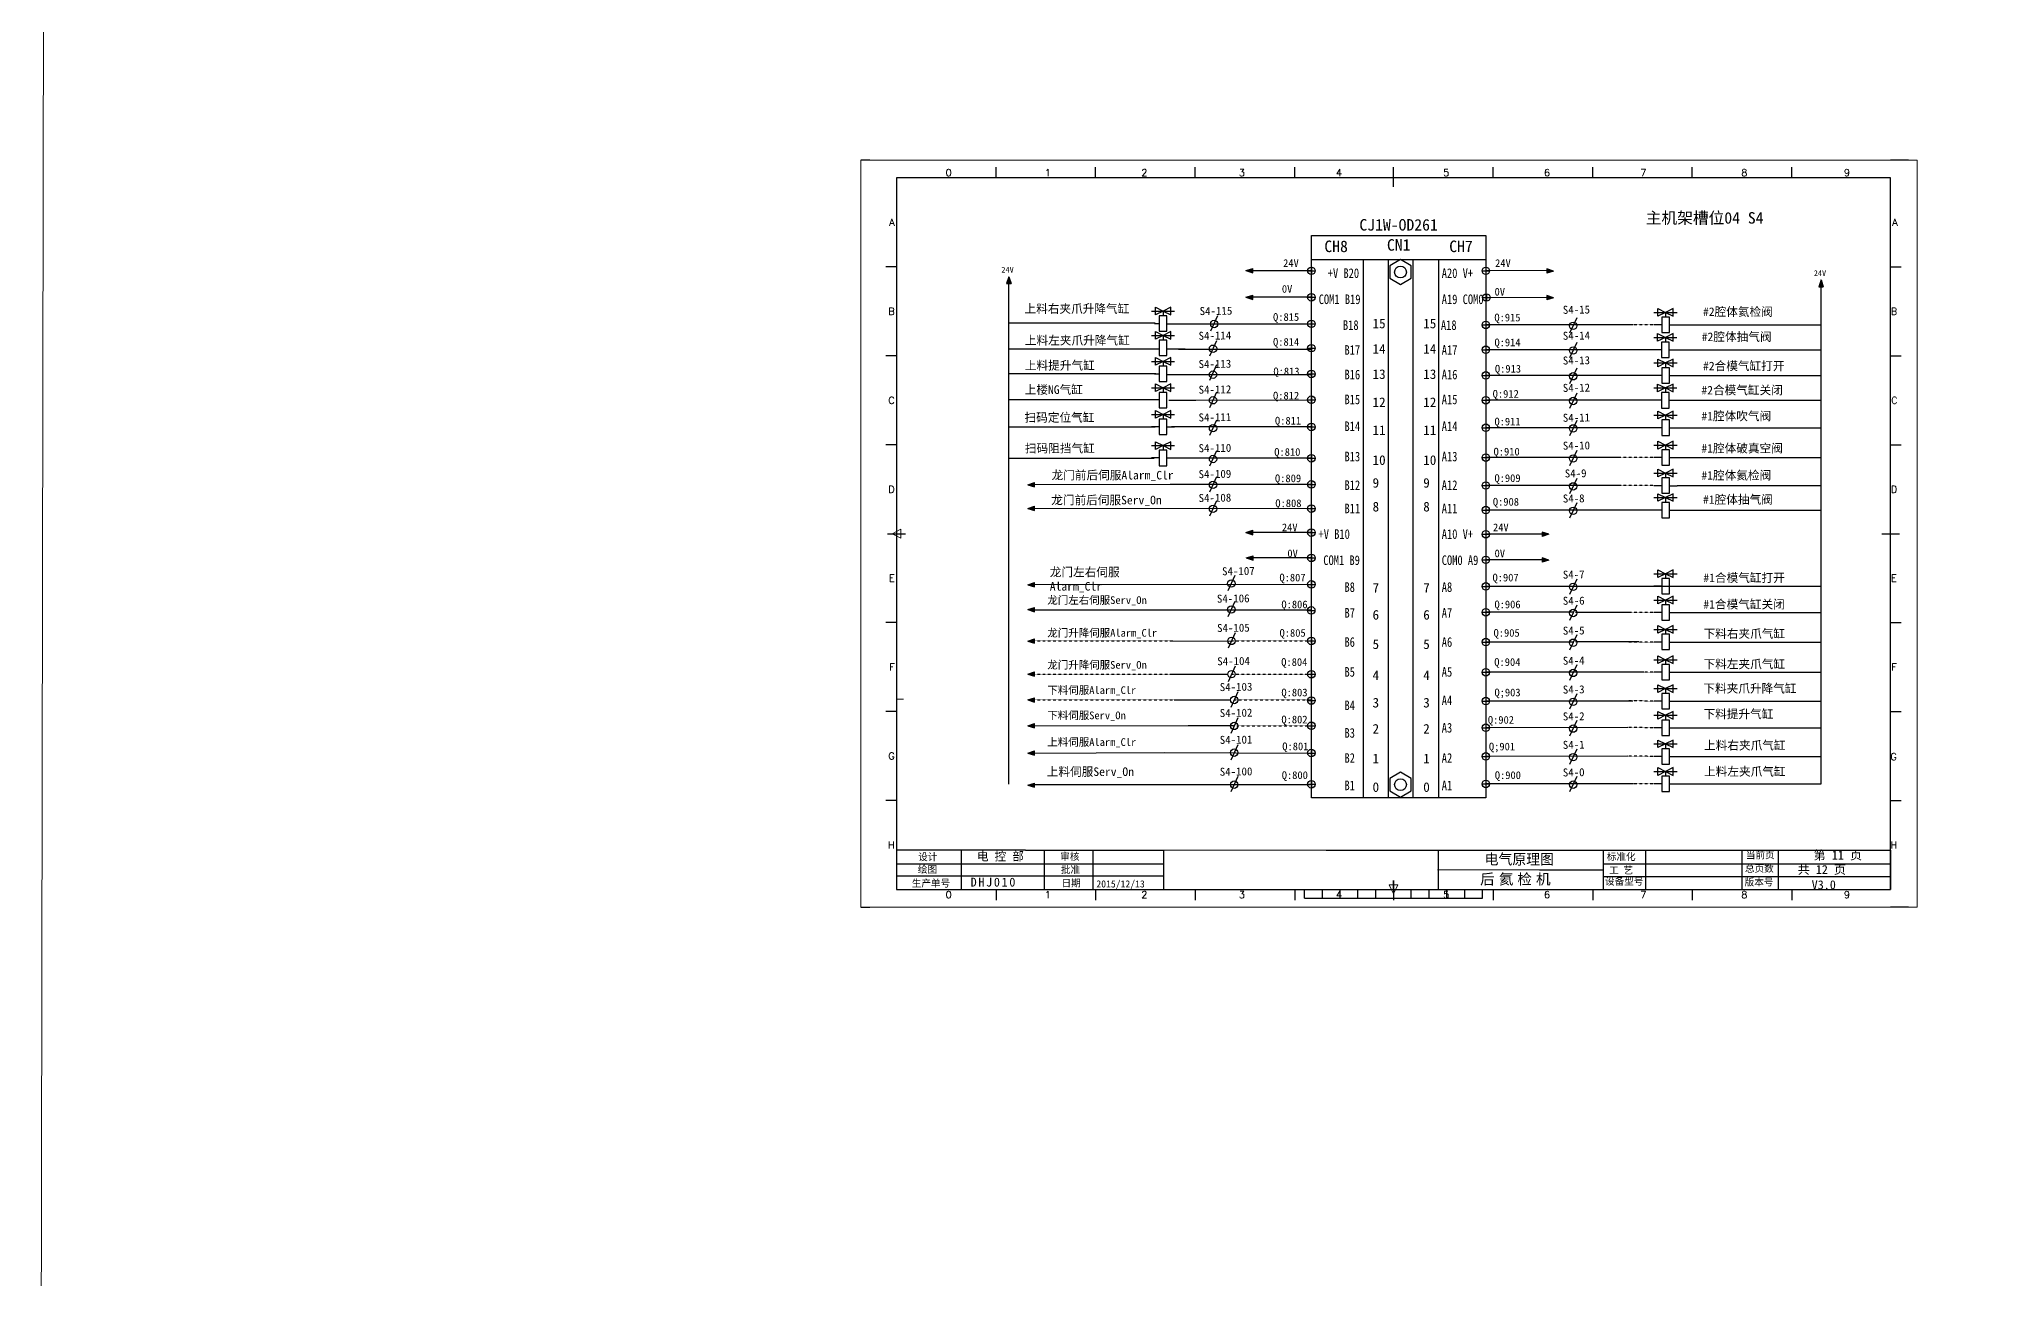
# Model space of a CAD drawing. Extents: x -471 to 3265, y -2399 to 467.
# Drawn here: x -471 to 634, y -1687 to -990 of the extents above; entities that cross this region are included whole.
import ezdxf
from ezdxf.enums import TextEntityAlignment as Align

# ---------------------------------------------------------------- set-up
doc = ezdxf.new("R2010")
doc.units = 0
doc.header["$MEASUREMENT"] = 0
doc.linetypes.add('ACANSTGL', pattern=[0.11811, 0.07874, -0.03937])
doc.layers.add('1', color=3, linetype='Continuous', lineweight=20)
doc.layers.add('AE_BOR', color=1, linetype='Continuous')
doc.layers.add('SYMS', color=7, linetype='Continuous')
doc.styles.add('HZ', font='SimSun.ttf', dxfattribs={"width": 0.8})
doc.styles.add('WD', font='romans.shx', dxfattribs={"bigfont": 'gbcbig.shx'})
doc.styles.add('样式 2', font='NSimSun.ttf')

# ---------------------------------------------------------------- blocks, each defined once
blk = doc.blocks.new('gb_a2_a')
for p, q in [((584, 410), (25, 410)), ((25, 410), (25, 10)), ((584, 10), (584, 410)), ((25, 10), (584, 10))]:
    blk.add_line(p, q)
at = {"lineweight": 9, "ltscale": 0.1}
blk.add_line((25, 116.9), (29, 116.9), dxfattribs=at)
at = {"layer": 'AE_BOR', "lineweight": 30}
for p, q in [((10, 420), (4.9, 420)), ((594, 420), (584, 420)), ((4.9, 0), (10, 0)), ((594, 0), (584, 0))]:
    blk.add_line(p, q, dxfattribs=at)
at = {"layer": 'AE_BOR', "color": 1, "lineweight": 15}
for p, q in [((4.9, 420), (598.9, 420)), ((4.9, 0), (4.9, 420)), ((598.9, 420), (598.9, 0)), ((22.5, 210), (27.5, 212.5)), ((27.5, 207.5), (22.5, 210)), ((27.5, 212.5), (27.5, 207.5)), ((304.5, 7.5), (302, 12.5)), ((302, 12.5), (307, 12.5)), ((307, 12.5), (304.5, 7.5)), ((598.9, 0), (4.9, 0))]:
    blk.add_line(p, q, dxfattribs=at)
at = {"layer": 'AE_BOR'}
for p, q in [((81, 410), (81, 416)), ((137, 410), (137, 416)), ((193, 410), (193, 416)), ((249, 410), (249, 416)), ((304.5, 410), (304.5, 416)), ((360.5, 410), (360.5, 416)), ((416.5, 410), (416.5, 416)), ((472.5, 410), (472.5, 416)), ((528.5, 410), (528.5, 416)), ((25, 360), (19, 360)), ((584, 360), (590, 360)), ((25, 310), (19, 310)), ((584, 310), (590, 310)), ((25, 260), (19, 260)), ((584, 260), (590, 260)), ((25, 160), (19, 160)), ((584, 160), (590, 160)), ((25, 110), (19, 110)), ((584, 110), (590, 110)), ((25, 60), (19, 60)), ((584, 60), (590, 60)), ((81, 10), (81, 4)), ((137, 10), (137, 4)), ((193, 10), (193, 4)), ((249, 10), (249, 4)), ((304.5, 10), (304.5, 4)), ((360.5, 10), (360.5, 4)), ((416.5, 10), (416.5, 4)), ((472.5, 10), (472.5, 4)), ((528.5, 10), (528.5, 4))]:
    blk.add_line(p, q, dxfattribs=at)
at = {"layer": 'AE_BOR', "color": 2, "lineweight": 30}
for p, q in [((304.5, 405), (304.5, 415)), ((20, 210), (30, 210)), ((579, 210), (589, 210)), ((304.5, 10), (304.5, 15)), ((304.5, 15), (304.5, 5)), ((254.5, 5), (254.5, 10)), ((254.5, 5), (354.5, 5)), ((264.5, 5), (264.5, 10)), ((274.5, 5), (274.5, 10)), ((284.5, 5), (284.5, 10)), ((294.5, 5), (294.5, 10)), ((304.5, 10), (304.5, 5)), ((314.5, 5), (314.5, 10)), ((324.5, 5), (324.5, 10)), ((334.5, 5), (334.5, 10)), ((344.5, 5), (344.5, 10)), ((354.5, 5), (354.5, 10))]:
    blk.add_line(p, q, dxfattribs=at)
at = {"layer": 'AE_BOR', "style": 'WD'}
for s, p in [('0', (54.3, 411)), ('1', (110.1, 411)), ('2', (164.4, 411)), ('3', (219.2, 411)), ('4', (273.8, 411)), ('5', (334.1, 411)), ('6', (390.8, 411)), ('7', (445, 411)), ('8', (501.7, 411)), ('9', (559.4, 411)), ('0', (54.3, 5)), ('1', (110.1, 5)), ('2', (164.4, 5)), ('3', (219.2, 5)), ('4', (273.8, 5)), ('5', (334.1, 5)), ('6', (390.8, 5)), ('7', (445, 5)), ('8', (501.7, 5)), ('9', (559.4, 5))]:
    blk.add_text(s, height=4, dxfattribs=at).set_placement(p, align=Align.CENTER)
for s, p in [('A', (24, 385)), ('A', (588, 385)), ('B', (24, 335)), ('B', (587.7, 335)), ('C', (24, 285)), ('C', (587.9, 285)), ('D', (24, 235)), ('D', (587.7, 235)), ('E', (24, 185)), ('E', (587.5, 185)), ('F', (24, 135)), ('F', (587.5, 135)), ('F', (587.5, 135)), ('G', (24, 85)), ('G', (587.5, 84.6)), ('H', (24, 35)), ('H', (587.7, 35))]:
    blk.add_text(s, height=4, dxfattribs=at).set_placement(p, align=Align.MIDDLE_RIGHT)

msp = doc.modelspace()

# ---------------------------------------------------------------- hatches: boundary and pattern name
for points in [[(73.9, -1123.3), (75.2, -1127.1), (72.7, -1127.1)], [(207.2, -1119.8), (211.1, -1118.7), (211.1, -1121.1)], [(380.3, -1120.2), (376.4, -1121.4), (376.4, -1118.9)], [(530.7, -1125.1), (531.9, -1129), (529.5, -1129)], [(207.3, -1134.9), (211.1, -1133.7), (211.1, -1136.1)], [(380.3, -1135.1), (376.4, -1136.4), (376.4, -1133.9)], [(84.7, -1240.3), (88.5, -1239), (88.5, -1241.5)], [(84.7, -1253.6), (88.5, -1252.4), (88.5, -1254.8)], [(207.3, -1267.2), (211.1, -1265.9), (211.1, -1268.4)], [(377.6, -1268.1), (373.8, -1269.4), (373.8, -1266.9)], [(207.5, -1281.3), (211.3, -1280.2), (211.3, -1282.6)], [(377.6, -1282.6), (373.8, -1283.8), (373.8, -1281.4)], [(84.7, -1296.5), (88.5, -1295.2), (88.5, -1297.7)], [(84.7, -1310.5), (88.5, -1309.3), (88.5, -1311.8)], [(84.7, -1328.2), (88.5, -1326.9), (88.5, -1329.4)], [(84.7, -1346.7), (88.5, -1345.5), (88.5, -1347.9)], [(84.7, -1361.3), (88.5, -1360.1), (88.5, -1362.5)], [(84.7, -1375.8), (88.5, -1374.5), (88.5, -1377)], [(84.7, -1391.1), (88.5, -1389.9), (88.5, -1392.3)], [(84.7, -1409.2), (88.5, -1408), (88.5, -1410.4)]]:
    msp.add_hatch(color=256).paths.add_polyline_path(points)

# ---------------------------------------------------------------- linework, layer by layer
for p, q in [((244.1, -1113.7), (342.2, -1113.7)), ((73.9, -1123.3), (72.7, -1127.1)), ((72.7, -1127.1), (75.2, -1127.1)), ((73.9, -1143.9), (73.9, -1123.3)), ((73.9, -1123.3), (75.2, -1127.1)), ((207.2, -1119.8), (211.1, -1118.7)), ((207.2, -1119.8), (211.1, -1121.1)), ((244.1, -1120), (211, -1120)), ((211.1, -1121.1), (211.1, -1118.7)), ((376.6, -1119.9), (342.2, -1120)), ((380.3, -1120.2), (376.4, -1118.9)), ((376.4, -1118.9), (376.4, -1121.4)), ((380.3, -1120.2), (376.4, -1121.4)), ((530.7, -1125.1), (529.5, -1129)), ((530.7, -1145.7), (530.7, -1125.1)), ((530.7, -1125.1), (531.9, -1129)), ((207.3, -1134.9), (211.1, -1133.7)), ((207.3, -1134.9), (211.1, -1136.1)), ((244.1, -1134.9), (210.9, -1134.9)), ((211.1, -1136.1), (211.1, -1133.7)), ((376.7, -1135.1), (342.2, -1135)), ((380.3, -1135.1), (376.4, -1133.9)), ((376.4, -1133.9), (376.4, -1136.4)), ((380.3, -1135.1), (376.4, -1136.4)), ((529.5, -1129), (531.9, -1129)), ((154.2, -1142.7), (167.2, -1142.7)), ((156.4, -1140.5), (160.7, -1142.7)), ((156.4, -1144.8), (156.4, -1140.5)), ((160.7, -1142.7), (156.4, -1144.8)), ((165, -1140.5), (160.7, -1142.7)), ((160.7, -1142.7), (165, -1144.8)), ((160.7, -1142.7), (160.7, -1144.3)), ((160.7, -1144.3), (160.7, -1145.4)), ((165, -1144.8), (165, -1140.5)), ((191.4, -1145.4), (187.4, -1154)), ((393.3, -1146.4), (389.3, -1155)), ((436.7, -1143.4), (449.7, -1143.4)), ((438.9, -1141.2), (443.2, -1143.4)), ((438.9, -1145.5), (438.9, -1141.2)), ((443.2, -1143.4), (438.9, -1145.5)), ((447.5, -1141.2), (443.2, -1143.4)), ((443.2, -1143.4), (443.2, -1145)), ((443.2, -1143.4), (447.5, -1145.5)), ((443.2, -1145), (443.2, -1146.1)), ((447.5, -1145.5), (447.5, -1141.2)), ((154.2, -1156.3), (167.2, -1156.3)), ((156.4, -1154.2), (160.7, -1156.3)), ((156.4, -1158.5), (156.4, -1154.2)), ((160.7, -1156.3), (156.4, -1158.5)), ((165, -1154.2), (160.7, -1156.3)), ((160.7, -1156.3), (165, -1158.5)), ((160.7, -1156.3), (160.7, -1158)), ((160.7, -1158), (160.7, -1159)), ((165, -1158.5), (165, -1154.2)), ((190.8, -1159.3), (186.8, -1168)), ((425.1, -1150.4), (342.2, -1150.4)), ((393.3, -1160.3), (389.3, -1168.9)), ((441.1, -1150.4), (436.7, -1150.4)), ((436.7, -1157.4), (449.6, -1157.4)), ((438.8, -1155.2), (443.2, -1157.4)), ((438.8, -1159.5), (438.8, -1155.2)), ((443.2, -1157.4), (438.8, -1159.5)), ((447.5, -1155.2), (443.2, -1157.4)), ((443.2, -1157.4), (443.2, -1159)), ((443.2, -1157.4), (447.5, -1159.5)), ((443.2, -1159), (443.2, -1160.1)), ((445.4, -1150.4), (449.7, -1150.4)), ((447.5, -1159.5), (447.5, -1155.2)), ((449.7, -1150.4), (530.7, -1150.4)), ((154.2, -1170.9), (167.2, -1170.9)), ((156.4, -1168.8), (160.7, -1170.9)), ((156.4, -1173.1), (156.4, -1168.8)), ((160.7, -1170.9), (156.4, -1173.1)), ((165, -1168.8), (160.7, -1170.9)), ((160.7, -1170.9), (165, -1173.1)), ((160.7, -1170.9), (160.7, -1172.6)), ((165, -1173.1), (165, -1168.8)), ((436.7, -1164.4), (342.2, -1164.4)), ((441, -1164.4), (436.7, -1164.4)), ((438.9, -1169.7), (443.2, -1171.8)), ((438.9, -1174), (438.9, -1169.7)), ((447.5, -1169.7), (443.2, -1171.8)), ((445.3, -1164.4), (530.7, -1164.4)), ((445.3, -1164.4), (449.6, -1164.4)), ((447.5, -1174), (447.5, -1169.7)), ((160.7, -1172.6), (160.7, -1173.6)), ((190.8, -1172.9), (186.8, -1181.6)), ((436.7, -1178.8), (342.2, -1178.8)), ((393.3, -1174.8), (389.3, -1183.5)), ((436.7, -1171.8), (449.7, -1171.8)), ((441.1, -1178.8), (436.7, -1178.8)), ((443.2, -1171.8), (438.9, -1174)), ((443.2, -1171.8), (443.2, -1173.4)), ((443.2, -1171.8), (447.5, -1174)), ((443.2, -1173.4), (443.2, -1174.5)), ((445.4, -1178.8), (530.7, -1178.8)), ((445.4, -1178.8), (449.7, -1178.8)), ((154.2, -1185.7), (167.2, -1185.7)), ((156.4, -1183.5), (160.7, -1185.7)), ((156.4, -1187.8), (156.4, -1183.5)), ((160.7, -1185.7), (156.4, -1187.8)), ((165, -1183.5), (160.7, -1185.7)), ((160.7, -1185.7), (165, -1187.8)), ((160.7, -1185.7), (160.7, -1187.3)), ((160.7, -1187.3), (160.7, -1188.4)), ((165, -1187.8), (165, -1183.5)), ((190.8, -1188.3), (186.8, -1197)), ((436.7, -1192.8), (342.2, -1192.8)), ((393.3, -1188.8), (389.3, -1197.4)), ((436.7, -1185.8), (449.6, -1185.8)), ((441, -1192.8), (436.7, -1192.8)), ((438.8, -1183.7), (443.2, -1185.8)), ((438.8, -1188), (438.8, -1183.7)), ((443.2, -1185.8), (438.8, -1188)), ((447.5, -1183.7), (443.2, -1185.8)), ((443.2, -1185.8), (443.2, -1187.4)), ((443.2, -1185.8), (447.5, -1188)), ((443.2, -1187.4), (443.2, -1188.5)), ((445.3, -1192.8), (530.7, -1192.8)), ((445.3, -1192.8), (449.6, -1192.8)), ((447.5, -1188), (447.5, -1183.7)), ((154.2, -1200.7), (167.2, -1200.7)), ((156.4, -1198.6), (160.7, -1200.7)), ((156.4, -1202.9), (156.4, -1198.6)), ((160.7, -1200.7), (156.4, -1202.9)), ((165, -1198.6), (160.7, -1200.7)), ((160.7, -1200.7), (165, -1202.9)), ((160.7, -1200.7), (160.7, -1202.3)), ((160.7, -1202.3), (160.7, -1203.4)), ((165, -1202.9), (165, -1198.6)), ((190.8, -1204), (186.8, -1212.6)), ((393.3, -1204.1), (389.3, -1212.8)), ((436.7, -1201.1), (449.7, -1201.1)), ((438.9, -1199), (443.2, -1201.1)), ((438.9, -1203.3), (438.9, -1199)), ((443.2, -1201.1), (438.9, -1203.3)), ((447.5, -1199), (443.2, -1201.1)), ((443.2, -1201.1), (443.2, -1202.8)), ((443.2, -1201.1), (447.5, -1203.3)), ((443.2, -1202.8), (443.2, -1203.8)), ((447.5, -1203.3), (447.5, -1199)), ((158.5, -1207.7), (154.2, -1207.7)), ((162.8, -1207.7), (167.2, -1207.7)), ((244.1, -1207.7), (169.1, -1207.7)), ((429.8, -1208.2), (342.2, -1208.2)), ((436.7, -1208.2), (425.6, -1208.2)), ((441.1, -1208.2), (436.7, -1208.2)), ((445.4, -1208.2), (449.7, -1208.2)), ((449.7, -1208.2), (530.7, -1208.2)), ((154.2, -1218.2), (167.2, -1218.2)), ((158.5, -1225.2), (154.2, -1225.2)), ((156.4, -1216.1), (160.7, -1218.2)), ((156.4, -1220.4), (156.4, -1216.1)), ((160.7, -1218.2), (156.4, -1220.4)), ((165, -1216.1), (160.7, -1218.2)), ((160.7, -1218.2), (165, -1220.4)), ((160.7, -1218.2), (160.7, -1219.8)), ((160.7, -1219.8), (160.7, -1220.9)), ((162.8, -1225.2), (167.2, -1225.2)), ((165, -1220.4), (165, -1216.1)), ((190.8, -1221.3), (186.8, -1229.9)), ((417.8, -1225), (342.2, -1225)), ((393.3, -1221), (389.3, -1229.6)), ((436.7, -1218), (449.7, -1218)), ((441.1, -1225), (436.7, -1225)), ((438.9, -1215.8), (443.2, -1218)), ((438.9, -1220.2), (438.9, -1215.8)), ((443.2, -1218), (438.9, -1220.2)), ((447.5, -1215.8), (443.2, -1218)), ((443.2, -1218), (443.2, -1219.6)), ((443.2, -1218), (447.5, -1220.2)), ((443.2, -1219.6), (443.2, -1220.7)), ((445.4, -1225), (449.7, -1225)), ((447.5, -1220.2), (447.5, -1215.8)), ((449.7, -1225), (530.7, -1225)), ((190.8, -1235.8), (186.8, -1244.5)), ((393.3, -1236.7), (389.3, -1245.3)), ((436.7, -1233.7), (449.7, -1233.7)), ((438.9, -1231.6), (443.2, -1233.7)), ((438.9, -1235.9), (438.9, -1231.6)), ((443.2, -1233.7), (438.9, -1235.9)), ((447.5, -1231.6), (443.2, -1233.7)), ((443.2, -1233.7), (447.5, -1235.9)), ((443.2, -1233.7), (443.2, -1235.4)), ((443.2, -1235.4), (443.2, -1236.4)), ((447.5, -1235.9), (447.5, -1231.6)), ((84.7, -1240.3), (88.5, -1239)), ((84.7, -1240.3), (88.5, -1241.5)), ((88.5, -1241.5), (88.5, -1239)), ((244.1, -1240.1), (164.6, -1240.1)), ((418.2, -1240.7), (342.2, -1240.7)), ((441.1, -1240.8), (436.7, -1240.8)), ((436.7, -1247.5), (449.7, -1247.5)), ((438.9, -1245.3), (443.2, -1247.5)), ((438.9, -1249.6), (438.9, -1245.3)), ((443.2, -1247.5), (438.9, -1249.6)), ((447.5, -1245.3), (443.2, -1247.5)), ((443.2, -1247.5), (447.5, -1249.6)), ((443.2, -1247.5), (443.2, -1249.1)), ((445.4, -1240.8), (449.7, -1240.8)), ((447.5, -1249.6), (447.5, -1245.3)), ((449.7, -1240.7), (530.7, -1240.7)), ((84.7, -1253.6), (88.5, -1252.4)), ((84.7, -1253.6), (88.5, -1254.8)), ((88.5, -1254.8), (88.5, -1252.4)), ((190.8, -1249.3), (186.8, -1257.9)), ((421.4, -1254.5), (342.2, -1254.5)), ((393.3, -1250.4), (389.3, -1259)), ((441.1, -1254.5), (436.7, -1254.5)), ((443.2, -1249.1), (443.2, -1250.2)), ((445.4, -1254.5), (449.7, -1254.5)), ((449.7, -1254.5), (530.7, -1254.5)), ((207.3, -1267.2), (211.1, -1265.9)), ((207.3, -1267.2), (211.1, -1268.4)), ((244.1, -1267.2), (211, -1267.2)), ((211.1, -1268.4), (211.1, -1265.9)), ((374, -1268.1), (342.2, -1268.1)), ((377.6, -1268.1), (373.8, -1266.9)), ((373.8, -1266.9), (373.8, -1269.4)), ((377.6, -1268.1), (373.8, -1269.4)), ((207.5, -1281.3), (211.3, -1280.2)), ((207.5, -1281.3), (211.3, -1282.6)), ((211.3, -1282.6), (211.3, -1280.2)), ((244.1, -1281.4), (211.3, -1281.4)), ((377.6, -1282.6), (373.8, -1281.4)), ((373.8, -1281.4), (373.8, -1283.8)), ((201.1, -1291.3), (197.1, -1300)), ((374, -1282.5), (342.2, -1282.5)), ((377.6, -1282.6), (373.8, -1283.8)), ((436.7, -1290.3), (449.7, -1290.3)), ((438.9, -1288.1), (443.2, -1290.3)), ((438.9, -1292.4), (438.9, -1288.1)), ((443.2, -1290.3), (438.9, -1292.4)), ((447.5, -1288.1), (443.2, -1290.3)), ((443.2, -1290.3), (447.5, -1292.4)), ((443.2, -1290.3), (443.2, -1291.9)), ((443.2, -1291.9), (443.2, -1293)), ((447.5, -1292.4), (447.5, -1288.1)), ((84.7, -1296.5), (88.5, -1295.2)), ((84.7, -1296.5), (88.5, -1297.7)), ((88.5, -1297.7), (88.5, -1295.2)), ((422.8, -1297.4), (342.2, -1297.4)), ((393.3, -1293.3), (389.3, -1301.9)), ((530.5, -1297.4), (421.6, -1297.4)), ((441.1, -1297.3), (436.7, -1297.3)), ((438.9, -1303), (443.2, -1305.1)), ((438.9, -1307.3), (438.9, -1303)), ((447.5, -1303), (443.2, -1305.1)), ((445.4, -1297.3), (449.7, -1297.3)), ((447.5, -1307.3), (447.5, -1303)), ((84.7, -1310.5), (88.5, -1309.3)), ((84.7, -1310.5), (88.5, -1311.8)), ((88.5, -1311.8), (88.5, -1309.3)), ((201.1, -1305.9), (197.1, -1314.5)), ((391.6, -1312), (342.2, -1312)), ((393.3, -1307.9), (389.3, -1316.6)), ((436.7, -1305.1), (449.7, -1305.1)), ((441.1, -1312.2), (436.7, -1312.2)), ((443.2, -1305.1), (438.9, -1307.3)), ((443.2, -1305.1), (447.5, -1307.3)), ((443.2, -1305.1), (443.2, -1306.8)), ((443.2, -1306.8), (443.2, -1307.8)), ((445.4, -1312.2), (449.7, -1312.2)), ((449.7, -1312.2), (530.7, -1312.2)), ((201.3, -1323.5), (197.3, -1332.1)), ((393.3, -1324.7), (389.3, -1333.3)), ((436.7, -1321.6), (449.7, -1321.6)), ((438.9, -1319.5), (443.2, -1321.6)), ((438.9, -1323.8), (438.9, -1319.5)), ((443.2, -1321.6), (438.9, -1323.8)), ((447.5, -1319.5), (443.2, -1321.6)), ((443.2, -1321.6), (447.5, -1323.8)), ((443.2, -1321.6), (443.2, -1323.3)), ((443.2, -1323.3), (443.2, -1324.3)), ((447.5, -1323.8), (447.5, -1319.5)), ((84.7, -1328.2), (88.5, -1326.9)), ((84.7, -1328.2), (88.5, -1329.4)), ((88.5, -1329.4), (88.5, -1326.9)), ((166.2, -1328.1), (199.2, -1328.3)), ((391.6, -1328.7), (342.2, -1328.7)), ((441.1, -1328.7), (436.7, -1328.7)), ((438.9, -1336.5), (443.2, -1338.7)), ((438.9, -1340.8), (438.9, -1336.5)), ((447.5, -1336.5), (443.2, -1338.7)), ((445.4, -1328.7), (449.7, -1328.7)), ((447.5, -1340.8), (447.5, -1336.5)), ((449.7, -1328.7), (530.7, -1328.7)), ((84.7, -1346.7), (88.5, -1345.5)), ((84.7, -1346.7), (88.5, -1347.9)), ((88.5, -1347.9), (88.5, -1345.5)), ((165.6, -1346.7), (197.3, -1346.7)), ((201.2, -1342.3), (197.3, -1351)), ((431.1, -1345.7), (342.2, -1345.7)), ((393.3, -1341.6), (389.3, -1350.3)), ((436.7, -1338.7), (449.7, -1338.7)), ((441.1, -1345.7), (436.7, -1345.7)), ((443.2, -1338.7), (438.9, -1340.8)), ((443.2, -1338.7), (447.5, -1340.8)), ((443.2, -1338.7), (443.2, -1340.3)), ((443.2, -1340.3), (443.2, -1341.4)), ((445.4, -1345.7), (449.7, -1345.7)), ((449.7, -1345.7), (530.7, -1345.7)), ((202.7, -1356.8), (198.8, -1365.5)), ((393.3, -1357.8), (389.3, -1366.5)), ((436.7, -1354.9), (449.7, -1354.9)), ((438.9, -1352.7), (443.2, -1354.9)), ((438.9, -1357.1), (438.9, -1352.7)), ((443.2, -1354.9), (438.9, -1357.1)), ((447.5, -1352.7), (443.2, -1354.9)), ((443.2, -1354.9), (447.5, -1357.1)), ((443.2, -1354.9), (443.2, -1356.5)), ((443.2, -1356.5), (443.2, -1357.6)), ((447.5, -1357.1), (447.5, -1352.7)), ((84.7, -1361.3), (88.5, -1360.1)), ((84.7, -1361.3), (88.5, -1362.5)), ((88.5, -1362.5), (88.5, -1360.1)), ((167, -1361.3), (198.8, -1361.2)), ((424.8, -1361.9), (342.2, -1361.9)), ((441.1, -1361.9), (436.7, -1361.9)), ((436.7, -1369.9), (449.7, -1369.9)), ((438.9, -1367.8), (443.2, -1369.9)), ((438.9, -1372.1), (438.9, -1367.8)), ((443.2, -1369.9), (438.9, -1372.1)), ((447.5, -1367.8), (443.2, -1369.9)), ((443.2, -1369.9), (447.5, -1372.1)), ((443.2, -1369.9), (443.2, -1371.5)), ((445.4, -1361.9), (449.7, -1361.9)), ((447.5, -1372.1), (447.5, -1367.8)), ((449.7, -1361.9), (530.7, -1361.9)), ((84.7, -1375.8), (88.5, -1374.5)), ((84.7, -1375.8), (88.5, -1377)), ((84.9, -1375.8), (174.8, -1375.7)), ((88.5, -1377), (88.5, -1374.5)), ((174.8, -1375.7), (200.3, -1375.7)), ((202.7, -1371.4), (198.8, -1380.1)), ((422.1, -1376.8), (342.2, -1376.9)), ((393.3, -1372.9), (389.3, -1381.6)), ((441.1, -1376.9), (436.7, -1376.9)), ((443.2, -1371.5), (443.2, -1372.6)), ((445.4, -1376.9), (449.7, -1376.9)), ((449.7, -1376.9), (530.7, -1376.9)), ((84.7, -1391.1), (88.5, -1389.9)), ((84.7, -1391.1), (88.5, -1392.3)), ((84.8, -1391.1), (161.3, -1390.9)), ((88.5, -1392.3), (88.5, -1389.9)), ((161.3, -1390.9), (241.9, -1391.1)), ((202.7, -1386.5), (198.8, -1395.1)), ((393.3, -1388.9), (389.3, -1397.6)), ((436.7, -1386), (449.7, -1386)), ((438.9, -1383.8), (443.2, -1386)), ((438.9, -1388.1), (438.9, -1383.8)), ((443.2, -1386), (438.9, -1388.1)), ((447.5, -1383.8), (443.2, -1386)), ((443.2, -1386), (447.5, -1388.1)), ((443.2, -1386), (443.2, -1387.6)), ((443.2, -1387.6), (443.2, -1388.7)), ((447.5, -1388.1), (447.5, -1383.8)), ((422.1, -1392.9), (342.2, -1393)), ((441.1, -1393), (436.7, -1393)), ((436.7, -1401.5), (449.7, -1401.5)), ((438.9, -1399.3), (443.2, -1401.5)), ((438.9, -1403.7), (438.9, -1399.3)), ((443.2, -1401.5), (438.9, -1403.7)), ((447.5, -1399.3), (443.2, -1401.5)), ((443.2, -1401.5), (447.5, -1403.7)), ((443.2, -1401.5), (443.2, -1403.1)), ((443.2, -1403.1), (443.2, -1404.2)), ((445.4, -1393), (449.7, -1393)), ((447.5, -1403.7), (447.5, -1399.3)), ((449.7, -1393), (530.7, -1393)), ((84.7, -1409.2), (88.5, -1408)), ((84.7, -1409.2), (88.5, -1410.4)), ((88.5, -1410.4), (88.5, -1408)), ((88.5, -1408.9), (243.3, -1408.9)), ((202.7, -1404.4), (198.8, -1413)), ((425.2, -1408.5), (342.2, -1408.5)), ((393.3, -1404.4), (389.3, -1413)), ((441.1, -1408.5), (436.7, -1408.5)), ((445.4, -1408.5), (449.7, -1408.5)), ((449.7, -1408.5), (530.7, -1408.5)), ((83.3, -1445.8), (10.8, -1445.8)), ((10.8, -1445.8), (10.8, -1467.8)), ((47.1, -1445.8), (47.1, -1467.8)), ((83.3, -1445.8), (160.9, -1445.8)), ((93.9, -1445.8), (93.9, -1467.8)), ((121.3, -1445.8), (121.3, -1467.8)), ((160.9, -1445.8), (160.9, -1467.8)), ((252.4, -1445.8), (372.3, -1445.8)), ((315.4, -1445.8), (315.4, -1467.8)), ((372.3, -1445.8), (509.8, -1445.8)), ((408.1, -1445.8), (408.1, -1467.8)), ((509.8, -1445.8), (569.8, -1445.8)), ((372.3, -1456.8), (408, -1456.8)), ((10.8, -1467.8), (569.8, -1467.8))]:
    msp.add_line(p, q)
at = {"lineweight": -3}
for p, q in [((241.9, -1120), (246.2, -1120)), ((244.1, -1117.8), (244.1, -1122.1)), ((340.1, -1120), (344.4, -1120)), ((342.2, -1117.8), (342.2, -1122.1)), ((241.9, -1134.9), (246.2, -1134.9)), ((244.1, -1132.8), (244.1, -1137)), ((340.4, -1135), (344.6, -1135)), ((342.5, -1132.9), (342.5, -1137.1)), ((73.9, -1408.7), (73.9, -1143.9)), ((244.1, -1147.7), (244.1, -1152)), ((342.2, -1148.3), (342.2, -1152.5)), ((530.7, -1408.5), (530.7, -1144.8)), ((241.9, -1149.8), (246.2, -1149.8)), ((340.1, -1150.4), (344.4, -1150.4)), ((241.9, -1163.5), (246.2, -1163.5)), ((244.1, -1161.4), (244.1, -1165.6)), ((340.1, -1164.4), (344.4, -1164.4)), ((342.2, -1162.3), (342.2, -1166.5)), ((241.9, -1178), (246.2, -1178)), ((244.1, -1175.9), (244.1, -1180.1)), ((340.1, -1178.8), (344.4, -1178.8)), ((342.2, -1176.7), (342.2, -1181)), ((241.9, -1192.5), (246.2, -1192.5)), ((244.1, -1190.4), (244.1, -1194.7)), ((340.1, -1192.8), (344.4, -1192.8)), ((342.2, -1190.7), (342.2, -1195)), ((241.9, -1207.8), (246.2, -1207.8)), ((244.1, -1205.7), (244.1, -1210)), ((340.1, -1208.2), (344.4, -1208.2)), ((342.2, -1206), (342.2, -1210.3)), ((241.9, -1225.4), (246.2, -1225.4)), ((244.1, -1223.3), (244.1, -1227.5)), ((340.1, -1225), (344.4, -1225)), ((342.2, -1222.9), (342.2, -1227.1)), ((241.9, -1240.1), (246.2, -1240.1)), ((244.1, -1237.9), (244.1, -1242.2)), ((340.1, -1240.7), (344.4, -1240.7)), ((342.2, -1238.6), (342.2, -1242.9)), ((241.9, -1253.7), (246.2, -1253.7)), ((244.1, -1251.6), (244.1, -1255.8)), ((340.1, -1254.5), (344.4, -1254.5)), ((342.2, -1252.3), (342.2, -1256.6)), ((241.9, -1267.2), (246.2, -1267.2)), ((244.1, -1265), (244.1, -1269.3)), ((340.1, -1268.1), (344.4, -1268.1)), ((342.2, -1266), (342.2, -1270.2)), ((241.9, -1281.4), (246.2, -1281.4)), ((244.1, -1279.3), (244.1, -1283.5)), ((342.2, -1280.4), (342.2, -1284.7)), ((340.1, -1282.5), (344.4, -1282.5)), ((241.9, -1296.3), (246.2, -1296.3)), ((244.1, -1294.2), (244.1, -1298.4)), ((340.1, -1297.4), (344.4, -1297.4)), ((342.2, -1295.2), (342.2, -1299.5)), ((241.9, -1310.9), (246.1, -1310.9)), ((244, -1308.8), (244, -1313)), ((340.1, -1312), (344.4, -1312)), ((342.2, -1309.9), (342.2, -1314.1)), ((244.1, -1326), (244.1, -1330.2)), ((241.9, -1328.1), (246.2, -1328.1)), ((340.1, -1328.7), (344.4, -1328.7)), ((342.2, -1326.5), (342.2, -1330.8)), ((241.9, -1346.8), (246.2, -1346.8)), ((244.1, -1344.7), (244.1, -1348.9)), ((340.1, -1345.7), (344.4, -1345.7)), ((342.2, -1343.6), (342.2, -1347.8)), ((241.9, -1361.6), (246.2, -1361.6)), ((244.1, -1359.5), (244.1, -1363.7)), ((340.1, -1361.9), (344.4, -1361.9)), ((342.2, -1359.8), (342.2, -1364)), ((241.9, -1375.8), (246.2, -1375.8)), ((244.1, -1373.7), (244.1, -1378)), ((340.1, -1376.9), (344.4, -1376.9)), ((342.2, -1374.8), (342.2, -1379.1)), ((241.9, -1391.1), (246.2, -1391.1)), ((244.1, -1389), (244.1, -1393.2)), ((342.2, -1390.9), (342.2, -1395.1)), ((340.1, -1393), (344.4, -1393)), ((241.9, -1408.7), (246.2, -1408.7)), ((244.1, -1406.6), (244.1, -1410.8)), ((340.1, -1408.5), (344.4, -1408.5)), ((342.2, -1406.4), (342.2, -1410.6))]:
    msp.add_line(p, q, dxfattribs=at)
at = {"lineweight": -3, "ltscale": 0.5}
for p, q in [((156.2, -1149.5), (74, -1149.5)), ((155.9, -1149.7), (158.3, -1149.7)), ((162.9, -1149.8), (243.6, -1149.8)), ((158.6, -1164.1), (74, -1164.1)), ((173.1, -1164), (162.9, -1164)), ((169.4, -1164), (243.9, -1164)), ((156.7, -1178), (73.9, -1178)), ((155.9, -1178), (158.3, -1178)), ((162.9, -1178.3), (244.1, -1178.3)), ((242, -1177.9), (242.2, -1177.9)), ((158.5, -1192.6), (73.6, -1192.6)), ((164, -1192.7), (179.1, -1192.7)), ((73.9, -1207.8), (156.3, -1207.8)), ((243.8, -1207.7), (165.5, -1207.7)), ((74.1, -1225.4), (155.7, -1225.4)), ((243.8, -1225.4), (165.6, -1225.4)), ((88.6, -1240.1), (167.2, -1240)), ((436.7, -1254.5), (418.7, -1254.5)), ((244, -1310.8), (88.4, -1310.8)), ((392.6, -1312), (422.5, -1312)), ((392.7, -1328.5), (428.2, -1328.5))]:
    msp.add_line(p, q, dxfattribs=at)
at = {"linetype": 'ACANSTGL'}
for p, q in [((436.7, -1150.4), (423.8, -1150.4)), ((436.7, -1225), (412.6, -1225)), ((436.7, -1240.7), (418.3, -1240.7)), ((436.7, -1312.2), (421.5, -1312.2)), ((88.5, -1328.1), (166.2, -1328.1)), ((199.2, -1328.1), (244.1, -1328.1)), ((436.7, -1328.7), (421.5, -1328.7)), ((88.5, -1346.7), (165.6, -1346.7)), ((199.2, -1346.8), (244.1, -1346.8)), ((436.7, -1345.7), (422.1, -1345.6)), ((88.5, -1361.3), (167, -1361.3)), ((200.7, -1361.3), (244.1, -1361.3)), ((436.7, -1361.9), (422.1, -1361.8)), ((202.2, -1375.8), (244.1, -1375.8)), ((436.7, -1376.9), (422.1, -1376.8)), ((436.7, -1393), (422.1, -1392.9)), ((436.7, -1408.5), (422.1, -1408.4))]:
    msp.add_line(p, q, dxfattribs=at)
at = {"lineweight": 0}
for p, q in [((173.1, -1192.7), (244.1, -1192.7)), ((74, -1253.5), (74, -1257.2)), ((241.9, -1253.7), (87.8, -1253.7)), ((242.1, -1296.4), (88.6, -1296.4))]:
    msp.add_line(p, q, dxfattribs=at)
at = {"lineweight": 9, "ltscale": 0.1}
for p, q in [((160.9, -1445.8), (252.4, -1445.8)), ((315.1, -1456.8), (372.3, -1456.8))]:
    msp.add_line(p, q, dxfattribs=at)
at = {"color": 0, "ltscale": 2}
for p, q in [((432, -1445.8), (432, -1467.8)), ((506.5, -1445.8), (506.5, -1467.8)), ((10.8, -1453.5), (160.9, -1453.4)), ((408.2, -1453.5), (569.8, -1453.5)), ((10.8, -1460.2), (160.9, -1460.2)), ((408, -1460.5), (569.8, -1460.5))]:
    msp.add_line(p, q, dxfattribs=at)
at = {"color": 0}
for p, q in [((486.1, -1445.8), (486.1, -1467.8)), ((569.8, -1445.8), (569.8, -1467.8))]:
    msp.add_line(p, q, dxfattribs=at)
at = {"lineweight": 0}
msp.add_lwpolyline([(-466.3, 467.2), (3264.7, 467.2), (3259.8, -2399.4), (-471.2, -2399.4)], close=True, dxfattribs=at)
for points in [[(244.1, -1100.1), (342.2, -1100.1), (342.2, -1416.4), (244.1, -1416.4)], [(273.4, -1113.7), (315.5, -1113.7), (315.5, -1416.4), (273.4, -1416.4)], [(287.5, -1113.7), (301.2, -1113.7), (301.2, -1416.4), (287.5, -1416.4)], [(294.2, -1113.7), (288.2, -1117.2), (288.2, -1124.2), (294.2, -1127.7), (300.2, -1124.2), (300.2, -1117.2)], [(158.5, -1154), (162.9, -1154), (162.9, -1145.4), (158.5, -1145.4)], [(441.1, -1154.7), (445.4, -1154.7), (445.4, -1146.1), (441.1, -1146.1)], [(158.5, -1167.7), (162.9, -1167.7), (162.9, -1159), (158.5, -1159)], [(441, -1168.7), (445.3, -1168.7), (445.3, -1160.1), (441, -1160.1)], [(158.5, -1182.3), (162.9, -1182.3), (162.9, -1173.6), (158.5, -1173.6)], [(441.1, -1183.2), (445.4, -1183.2), (445.4, -1174.5), (441.1, -1174.5)], [(158.6, -1197), (162.9, -1197), (162.9, -1188.4), (158.6, -1188.4)], [(441, -1197.2), (445.3, -1197.2), (445.3, -1188.5), (441, -1188.5)], [(158.5, -1212.1), (162.8, -1212.1), (162.8, -1203.4), (158.5, -1203.4)], [(441.1, -1212.5), (445.4, -1212.5), (445.4, -1203.8), (441.1, -1203.8)], [(158.5, -1229.6), (162.8, -1229.6), (162.8, -1220.9), (158.5, -1220.9)], [(441.1, -1229.3), (445.4, -1229.3), (445.4, -1220.7), (441.1, -1220.7)], [(441.1, -1245.1), (445.4, -1245.1), (445.4, -1236.4), (441.1, -1236.4)], [(441.1, -1258.8), (445.4, -1258.8), (445.4, -1250.2), (441.1, -1250.2)], [(441.1, -1301.6), (445.4, -1301.6), (445.4, -1293), (441.1, -1293)], [(441.1, -1316.5), (445.4, -1316.5), (445.4, -1307.8), (441.1, -1307.8)], [(441.1, -1333), (445.4, -1333), (445.4, -1324.3), (441.1, -1324.3)], [(441.1, -1350), (445.4, -1350), (445.4, -1341.4), (441.1, -1341.4)], [(441.1, -1366.2), (445.4, -1366.2), (445.4, -1357.6), (441.1, -1357.6)], [(441.1, -1381.3), (445.4, -1381.3), (445.4, -1372.6), (441.1, -1372.6)], [(441.1, -1397.3), (445.4, -1397.3), (445.4, -1388.7), (441.1, -1388.7)], [(294.2, -1401.9), (288.2, -1405.4), (288.2, -1412.4), (294.2, -1415.9), (300.2, -1412.4), (300.2, -1405.4)], [(441.1, -1412.8), (445.4, -1412.8), (445.4, -1404.2), (441.1, -1404.2)]]:
    msp.add_lwpolyline(points, close=True)
at = {"lineweight": -3}
for centre in [(244.1, -1120), (342.2, -1120), (244.1, -1134.9), (342.5, -1135), (244.1, -1149.8), (342.2, -1150.4), (244.1, -1163.5), (342.2, -1164.4), (244.1, -1178), (342.2, -1178.8), (244.1, -1192.5), (342.2, -1192.8), (244.1, -1207.8), (342.2, -1208.2), (244.1, -1225.4), (342.2, -1225), (244.1, -1240.1), (342.2, -1240.7), (244.1, -1253.7), (342.2, -1254.5), (244.1, -1267.2), (342.2, -1268.1), (244.1, -1281.4), (342.2, -1282.5), (244.1, -1296.3), (342.2, -1297.4), (244, -1310.9), (342.2, -1312), (244.1, -1328.1), (342.2, -1328.7), (244.1, -1346.8), (342.2, -1345.7), (244.1, -1361.6), (342.2, -1361.9), (244.1, -1375.8), (342.2, -1376.9), (244.1, -1391.1), (342.2, -1393), (244.1, -1408.7), (342.2, -1408.5)]:
    msp.add_circle(centre, 2.12, dxfattribs=at)
for centre in [(294.2, -1120.7), (294.2, -1408.9)]:
    msp.add_circle(centre, 3.34)
at = {"color": 6}
for centre in [(189.4, -1149.9), (391.3, -1150.9), (188.8, -1163.8), (391.3, -1164.8), (188.8, -1178.4), (391.3, -1179.3), (188.8, -1192.8), (391.3, -1193.2), (188.8, -1208.5), (391.3, -1208.6), (188.8, -1225.8), (391.3, -1225.5), (188.8, -1240.3), (391.3, -1241.2), (188.8, -1253.8), (391.3, -1254.9), (199.1, -1295.8), (391.3, -1297.7), (199.1, -1310.4), (391.3, -1312.4), (199.2, -1328.1), (391.3, -1329.1), (199.2, -1346.8), (391.3, -1346.1), (200.7, -1361.3), (391.3, -1362.3), (200.7, -1375.9), (391.3, -1377.4), (200.7, -1390.9), (391.3, -1393.4), (200.7, -1408.9), (391.3, -1408.9)]:
    msp.add_circle(centre, 2.08, dxfattribs=at)

# ---------------------------------------------------------------- block references
msp.add_blockref('gb_a2_a', (-14.2, -1477.8))

# ---------------------------------------------------------------- texts
at = {"attachment_point": 1}
for s, insert, char_height, width in [('{\\fFangSong|b0|i0|c134|p49;CJ1W-OD261}', (271.1, -1090.9), 6.48, 34.654), ('{\\fFangSong|b0|i0|c134|p49;主机架槽位04 S4}', (432.1, -1087), 6.48, 112.72), ('{\\fFangSong|b0|i0|c134|p49;CH8}', (251.4, -1103), 6.48, 34.654), ('{\\fFangSong|b0|i0|c134|p49;CN1}', (286.6, -1102.2), 6.48, 34.654), ('{\\fFangSong|b0|i0|c134|p49;CH7}', (321.6, -1103), 6.48, 34.654), ('{\\fSimSun|b0|i0|c134|p2;24V}', (228.2, -1113.5), 4.32, 56.174), ('{\\fSimSun|b0|i0|c134|p2;24V}', (347.4, -1113.5), 4.32, 56.174), ('24V', (69.8, -1117.8), 3.24, 9.796), ('24V', (526.6, -1119.7), 3.24, 9.796), ('{\\fSimSun|b0|i0|c134|p2;0V}', (227.5, -1128), 4.32, 56.174), ('{\\fSimSun|b0|i0|c134|p2;0V}', (347.1, -1129.6), 4.32, 56.174), (' Q:815', (219.6, -1143.8), 4.32, 56.174), ('{\\fSimSun|b0|i0|c134|p2;15}', (278.5, -1146.9), 5.4, 4.023), ('{\\fSimSun|b0|i0|c134|p2;15}', (307, -1146.9), 5.4, 4.023), ('Q:915', (347, -1144.1), 4.32, 56.174), (' Q:814', (219.6, -1157.8), 4.32, 56.174), (' Q:914', (344.1, -1158.1), 4.32, 56.174), ('{\\fSimSun|b0|i0|c134|p2;14}', (278.5, -1161.2), 5.4, 4.023), ('{\\fSimSun|b0|i0|c134|p2;14}', (307, -1161.2), 5.4, 4.023), (' Q:813', (219.8, -1174.4), 4.32, 56.174), ('{\\fSimSun|b0|i0|c134|p2;13}', (278.5, -1175.4), 5.4, 4.023), ('{\\fSimSun|b0|i0|c134|p2;13}', (307, -1175.4), 5.4, 4.023), ('Q:913', (347.3, -1172.9), 4.32, 56.174), (' Q:812', (219.6, -1188), 4.32, 56.174), ('{\\fSimSun|b0|i0|c134|p2;12}', (278.5, -1191.2), 5.4, 4.023), ('{\\fSimSun|b0|i0|c134|p2;12}', (307, -1191.2), 5.4, 4.023), (' Q:912', (343.1, -1187), 4.32, 56.174), ('{\\fSimSun|b0|i0|c134|p2;#2合模气缸关闭}', (463.4, -1184.7), 4.8, 69.129), (' Q:811', (220.7, -1202.1), 4.32, 56.174), (' Q:911', (344.1, -1202.6), 4.32, 56.174), ('{\\fSimSun|b0|i0|c134|p2;#1腔体吹气阀}', (463.4, -1199.3), 4.8, 69.129), ('{\\fSimSun|b0|i0|c134|p2;11}', (278.5, -1206.9), 5.4, 4.023), ('{\\fSimSun|b0|i0|c134|p2;11}', (307, -1206.9), 5.4, 4.023), (' Q:810', (220.3, -1219.7), 4.32, 56.174), ('{\\fSimSun|b0|i0|c134|p2;10}', (278.5, -1223.7), 5.4, 4.023), ('{\\fSimSun|b0|i0|c134|p2;10}', (307, -1223.7), 5.4, 4.023), (' Q:910', (343.6, -1219.5), 4.32, 56.174), ('{\\fSimSun|b0|i0|c134|p2;#1腔体破真空阀}', (463.4, -1217.4), 4.8, 69.129), (' Q:809', (220.7, -1234.5), 4.32, 56.174), ('{\\fSimSun|b0|i0|c134|p2;9}', (278.5, -1236.5), 5.4, 4.023), ('{\\fSimSun|b0|i0|c134|p2;9}', (307, -1236.5), 5.4, 4.023), (' Q:909', (344.1, -1234.4), 4.32, 56.174), ('{\\fSimSun|b0|i0|c134|p2;#1腔体氦检阀}', (463.4, -1232.6), 4.8, 69.129), (' Q:808', (220.9, -1248.5), 4.32, 56.174), (' Q:908', (343.2, -1247.7), 4.32, 56.174), ('{\\fSimSun|b0|i0|c134|p2;#1腔体抽气阀}', (464.3, -1246.2), 4.8, 69.129), ('{\\fSimSun|b0|i0|c134|p2;8}', (278.5, -1249.9), 5.4, 4.023), ('{\\fSimSun|b0|i0|c134|p2;8}', (307, -1249.9), 5.4, 4.023), ('{\\fSimSun|b0|i0|c134|p2;24V}', (227.5, -1262.1), 4.32, 56.174), ('{\\fSimSun|b0|i0|c134|p2;24V}', (346.2, -1262.1), 4.32, 56.174), ('{\\fSimSun|b0|i0|c134|p2;0V}', (230.6, -1276.7), 4.32, 56.174), ('{\\fSimSun|b0|i0|c134|p2;0V}', (347.1, -1276.7), 4.32, 56.174), (' Q:807', (223.2, -1290.3), 4.32, 56.174), (' Q:907', (343, -1290.3), 4.32, 56.174), ('{\\fSimSun|b0|i0|c134|p2;#1合模气缸打开}', (464.5, -1290.2), 4.8, 69.129), ('{\\fSimSun|b0|i0|c134|p2;龙门左右伺服Serv_On}', (95.6, -1303), 4.32, 65.113), ('{\\fSimSun|b0|i0|c134|p2;7}', (278.5, -1295.6), 5.4, 4.023), ('{\\fSimSun|b0|i0|c134|p2;7}', (307, -1295.6), 5.4, 4.023), (' Q:806', (224.3, -1305.4), 4.32, 56.174), ('{\\fSimSun|b0|i0|c134|p2;6}', (278.5, -1310.7), 5.4, 4.023), ('{\\fSimSun|b0|i0|c134|p2;6}', (307, -1310.7), 5.4, 4.023), (' Q:906', (344.1, -1305.4), 4.32, 56.174), ('{\\fSimSun|b0|i0|c134|p2;#1合模气缸关闭}', (464.5, -1305.1), 4.8, 69.129), ('{\\fSimSun|b0|i0|c134|p2;龙门升降伺服Alarm_Clr}', (95.6, -1321.4), 4.32, 66.607), ('Q:805', (226.2, -1321.4), 4.32, 56.174), (' Q:905', (343.6, -1321.4), 4.32, 56.174), ('{\\fSimSun|b0|i0|c134|p2;下料右夹爪气缸}', (464.6, -1321.6), 4.8, 69.129), ('{\\fSimSun|b0|i0|c134|p2;5}', (278.5, -1327.2), 5.4, 4.023), ('{\\fSimSun|b0|i0|c134|p2;5}', (307, -1327.2), 5.4, 4.023), ('{\\fSimSun|b0|i0|c134|p2;龙门升降伺服Serv_On}', (95.6, -1339.4), 4.32, 67.148), (' Q:804', (224.2, -1337.8), 4.32, 56.174), ('{\\fSimSun|b0|i0|c134|p2;4}', (278.5, -1344.7), 5.4, 4.023), ('{\\fSimSun|b0|i0|c134|p2;4}', (307, -1344.7), 5.4, 4.023), (' Q:904', (344, -1337.8), 4.32, 56.174), ('{\\fSimSun|b0|i0|c134|p2;下料左夹爪气缸}', (464.6, -1338.7), 4.8, 69.129), ('{\\fSimSun|b0|i0|c134|p2;下料伺服Alarm_Clr}', (95.6, -1353.6), 4.32, 56.174), (' Q:803', (224.3, -1354.9), 4.32, 56.174), (' Q;903', (344.1, -1354.9), 4.32, 56.174), ('{\\fSimSun|b0|i0|c134|p2;下料夹爪升降气缸}', (464.5, -1352.4), 4.8, 62.415), ('{\\fSimSun|b0|i0|c134|p2;下料伺服Serv_On}', (95.6, -1367.8), 4.32, 56.174), (' Q:802', (224.3, -1370.1), 4.32, 56.174), ('{\\fSimSun|b0|i0|c134|p2;3}', (278.5, -1360.1), 5.4, 4.023), ('{\\fSimSun|b0|i0|c134|p2;3}', (307, -1360.1), 5.4, 4.023), (' Q:902', (340.4, -1370.3), 4.32, 56.174), ('{\\fSimSun|b0|i0|c134|p2;下料提升气缸}', (464.6, -1366.8), 4.8, 62.415), ('{\\fSimSun|b0|i0|c134|p2;2}', (278.5, -1374.8), 5.4, 4.023), ('{\\fSimSun|b0|i0|c134|p2;2}', (307, -1374.8), 5.4, 4.023), ('{\\fSimSun|b0|i0|c134|p2;上料伺服Alarm_Clr}', (95.6, -1382.8), 4.32, 56.174), (' Q:801', (224.8, -1385.2), 4.32, 56.174), ('{\\fSimSun|b0|i0|c134|p2;1}', (278.5, -1391.5), 5.4, 4.023), ('{\\fSimSun|b0|i0|c134|p2;1}', (307, -1391.5), 5.4, 4.023), (' Q;901', (341, -1385.3), 4.32, 56.174), ('{\\fSimSun|b0|i0|c134|p2;上料右夹爪气缸}', (464.9, -1384.4), 4.8, 62.415), (' Q:800', (224.5, -1401.4), 4.32, 56.174), (' Q:900', (344.3, -1401.4), 4.32, 56.174), ('{\\fSimSun|b0|i0|c134|p2;上料左夹爪气缸}', (464.9, -1399.1), 4.8, 62.415), ('{\\fSimSun|b0|i0|c134|p2;0}', (278.5, -1407.6), 5.4, 4.023), ('{\\fSimSun|b0|i0|c134|p2;0}', (307, -1407.6), 5.4, 4.023), ('{\\fSimSun|b0|i0|c134|p2;第 }11 {\\fSimSun|b0|i0|c134|p2;页}', (526.5, -1446), 5, 38.164), ('{\\fSimSun|b0|i0|c134|p2;共 }12 {\\fSimSun|b0|i0|c134|p2;页}', (517.5, -1454.1), 5, 40.492), ('{\\fNSimSun|b0|i0|c134|p49;\\T1.28;DHJ010}', (52.5, -1461.2), 5, 40.492), ('V3.0', (525.4, -1462.7), 5, 40.492)]:
    msp.add_mtext(s, dxfattribs=dict(at, insert=insert, char_height=char_height, width=width))
at = {"lineweight": 0, "char_height": 4.8, "attachment_point": 1, "style": '样式 2'}
for s, insert, width in [('{\\fSimSun|b0|i0|c134|p2;上料右夹爪升降气缸}', (82.8, -1138.9), 69.548), ('{\\fSimSun|b0|i0|c134|p2;上料左夹爪升降气缸}', (83, -1156.7), 66.372), ('{\\fSimSun|b0|i0|c134|p2;上料提升气缸}', (83, -1170.8), 44.295), ('{\\fSimSun|b0|i0|c134|p2;上楼NG气缸}', (82.9, -1184.4), 49.75), ('{\\fSimSun|b0|i0|c134|p2;扫码定位气缸}', (82.8, -1200.1), 69.548), ('{\\fSimSun|b0|i0|c134|p2;扫码阻挡气缸}', (83, -1217.4), 60.861), ('{\\fSimSun|b0|i0|c134|p2;龙门前后伺服Alarm_Clr}', (98, -1232.5), 72.61), ('{\\fSimSun|b0|i0|c134|p2;龙门前后伺服Serv_On}', (97.8, -1246.5), 64.983)]:
    msp.add_mtext(s, dxfattribs=dict(at, insert=insert, width=width))
for s, width, insert in [('#2腔体氦检阀', 72.95, (464.3, -1140.6)), ('#2腔体抽气阀', 62.439, (463.6, -1154.7)), ('#2合模气缸打开', 72.95, (464.3, -1171.1)), ('龙门左右伺服Alarm_Clr', 53.556, (97, -1287)), ('上料伺服Serv_On', 62.439, (95.3, -1399.2))]:
    msp.add_mtext_dynamic_manual_height_columns(s, width=width, gutter_width=1, heights=[0], dxfattribs=dict(at, insert=insert))
at = {"color": 0, "ltscale": 2, "attachment_point": 1}
for s, insert, char_height, width in [('设计', (23, -1447.5), 4, 19.345), ('电 控 部', (56.1, -1446.6), 5, 34.831), ('审核', (102.9, -1447.3), 4, 25.507), ('电气原理图', (341.5, -1447.8), 6, 43.913), ('标准化', (410.2, -1447.4), 4, 23.34), ('当前页', (488.4, -1446.4), 4, 19.345), ('{\\C256;绘图}', (22.8, -1454.5), 4, 19.345), ('批准', (103.2, -1454.7), 4, 25.507), ('{\\fNSimSun|b0|i0|c134|p49;\\T1.28;\\C256;后氦检机}', (339, -1459), 6, 43.913), ('工 艺', (411.5, -1455), 4, 19.345), ('总页数', (487.9, -1454), 4, 19.345), ('生产单号', (19.4, -1462.3), 4, 25.153), ('日期', (103.6, -1462.2), 4, 25.507), ('2015/12/13', (123.2, -1462.7), 4, 25.507), ('设备型号', (409.2, -1461.2), 4, 31.672), ('版本号', (487.7, -1461.7), 4, 19.345)]:
    msp.add_mtext(s, dxfattribs=dict(at, insert=insert, char_height=char_height, width=width))
at = {"layer": '1', "color": 0, "char_height": 5.4, "attachment_point": 1, "style": 'HZ'}
for s, insert, width in [('+V B20', (253.3, -1118.6), 25.605), ('A20 V+', (317.4, -1118.6), 26.364), ('COM1 B19', (248.2, -1133.3), 31.938), ('A19 COM0', (317.4, -1133.3), 25.097), (' B18', (258.9, -1147.8), 25.226), (' A18', (314, -1147.8), 36.061), ('B17', (262.7, -1161.8), 5.839), ('A17', (317.4, -1161.8), 5.839), ('B16', (262.7, -1175.6), 5.839), ('A16', (317.4, -1175.6), 5.839), ('B15', (262.7, -1189.6), 5.839), ('A15', (317.4, -1189.6), 5.839), ('B14', (262.7, -1204.7), 5.839), ('A14', (317.4, -1204.7), 5.839), ('B13', (262.7, -1221.7), 5.839), ('A13', (317.4, -1221.7), 5.839), ('B12', (262.7, -1237.8), 5.839), ('A12', (317.4, -1237.8), 5.839), ('B11', (262.7, -1250.9), 5.839), ('A11', (317.4, -1250.9), 5.839), ('+V B10', (248.1, -1265.3), 26.591), ('A10 V+', (317.4, -1265.3), 45.105), ('COM1 B9', (250.8, -1280), 24.127), ('COM0 A9', (317.4, -1280), 29.396), ('B8', (262.7, -1295.1), 5.839), ('A8', (317.4, -1295.1), 5.839), ('B7', (262.7, -1309.6), 5.839), ('A7', (317.4, -1309.6), 5.839), ('B6', (262.7, -1326), 5.839), ('A6', (317.4, -1326), 5.839), ('B5', (262.7, -1342.8), 5.839), ('A5', (317.4, -1342.8), 5.839), ('A4', (317.4, -1358.8), 5.839), ('B4', (262.7, -1361.6), 5.839), ('B3', (262.7, -1377.1), 5.839), ('A3', (317.4, -1374.2), 5.839), ('B2', (262.7, -1391.2), 5.839), ('A2', (317.4, -1391.2), 5.839), ('B1', (262.7, -1406.6), 5.839), ('A1', (317.4, -1406.6), 5.839)]:
    msp.add_mtext(s, dxfattribs=dict(at, insert=insert, width=width))
at = {"layer": 'SYMS', "lineweight": -3}
for s, p in [('S4-115', (181.3, -1144.9)), ('S4-15', (385.5, -1144.2)), ('S4-114', (180.7, -1158.8)), ('S4-14', (385.5, -1158.8)), ('S4-113', (180.7, -1174.7)), ('S4-13', (385.5, -1172.7)), ('S4-112', (180.7, -1189.1)), ('S4-12', (385.5, -1188.1)), ('S4-111', (180.7, -1204.7)), ('S4-11', (385.5, -1204.9)), ('S4-110', (180.7, -1222)), ('S4-10', (385.5, -1220.6)), ('S4-109', (180.7, -1236.6)), ('S4-9', (386.6, -1236.2)), ('S4-108', (180.7, -1250)), ('S4-8', (385.5, -1250.3)), ('S4-107', (193.9, -1291.2)), ('S4-7', (385.5, -1293.1)), ('S4-106', (191, -1306.6)), ('S4-6', (385.5, -1307.8)), ('S4-105', (191.1, -1323.1)), ('S4-5', (385.5, -1324.6)), ('S4-104', (191.2, -1341.8)), ('S4-4', (385.5, -1341.5)), ('S4-103', (192.6, -1356.3)), ('S4-3', (385.5, -1357.7)), ('S4-102', (192.6, -1370.9)), ('S4-2', (385.5, -1372.8)), ('S4-101', (192.6, -1386)), ('S4-1', (385.5, -1388.8)), ('S4-100', (192.6, -1403.9)), ('S4-0', (385.5, -1404.3))]:
    msp.add_text(s, height=4.5, rotation=0.7953, dxfattribs=at).set_placement(p)

doc.saveas('drawing.dxf')
